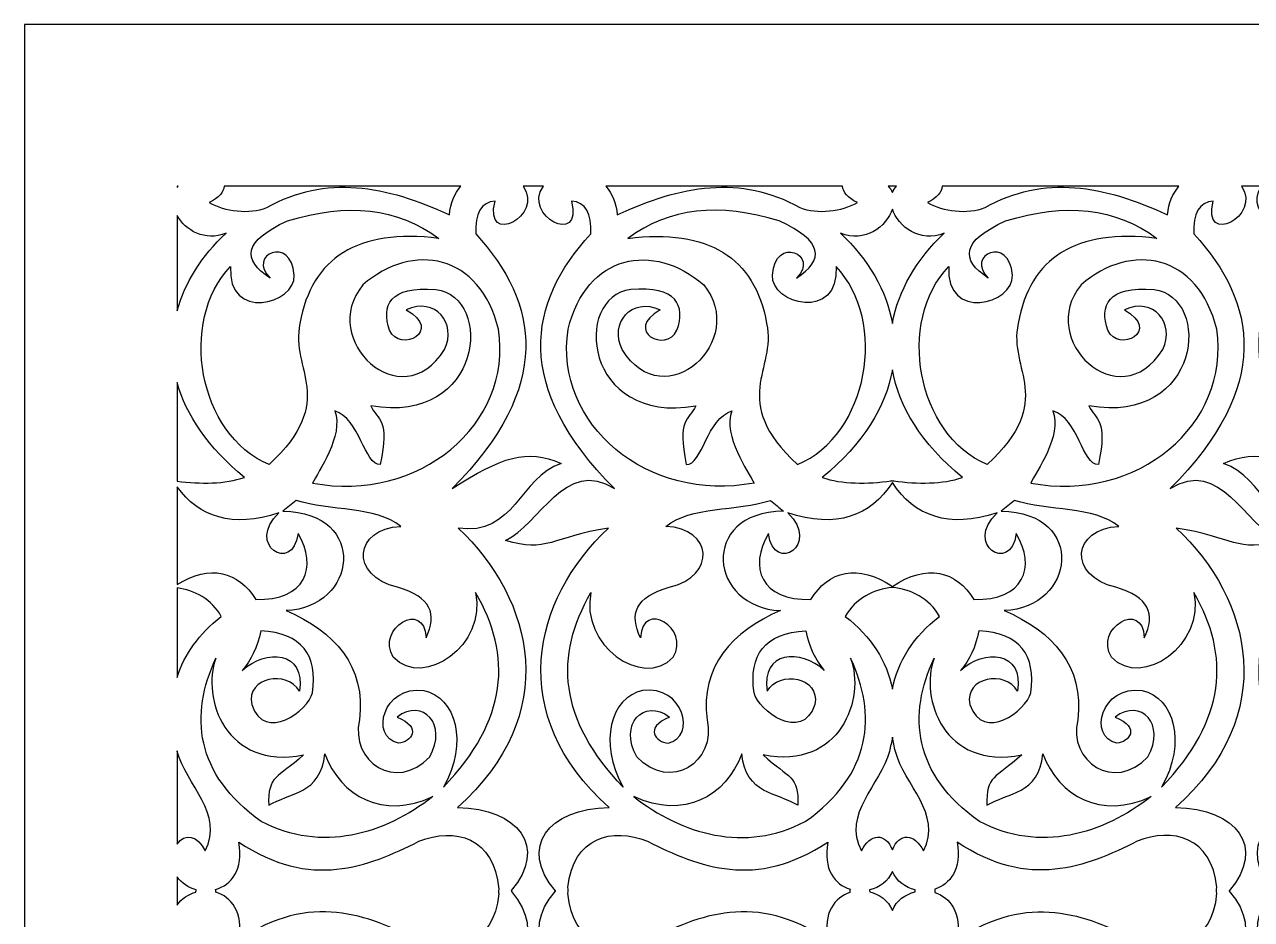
# Model space of a CAD drawing. Header units: millimetres. Extents: x -471 to 529, y -470 to 530.
# Drawn here: x -471 to 30, y 165 to 530 of the extents above; entities that cross this region are included whole.
import ezdxf

# ---------------------------------------------------------------- set-up
doc = ezdxf.new("R2010")
doc.units = ezdxf.units.MM
doc.layers.add('Plan 1', color=7, linetype='Continuous')

msp = doc.modelspace()

# ---------------------------------------------------------------- linework, layer by layer
at = {"layer": 'Plan 1', "color": 17}
for points, knots in [([(-470.84, 529.99), (-470.84, 529.99), (529.16, 529.99), (529.16, 529.99), (529.16, 529.99), (529.16, 529.99), (529.16, -470.01), (529.16, -470.01), (529.16, -470.01), (529.16, -470.01), (-470.84, -470.01), (-470.84, -470.01), (-470.84, -470.01), (-470.84, -470.01), (-470.84, 529.99), (-470.84, 529.99)], [0, 0, 0, 0, 0.2, 0.2, 0.2, 0.2, 0.4, 0.4, 0.4, 0.4, 0.6, 0.6, 0.6, 0.6, 1, 1, 1, 1]), ([(-389.43, 464.04), (-389.43, 464.04), (-292.87, 464.04), (-292.87, 464.04), (-292.87, 464.04), (-295.41, 461.15), (-297.14, 457.26), (-297.52, 452.44), (-297.52, 452.44), (-323.32, 464.3), (-347.92, 468.89), (-371.98, 455.4), (-371.98, 455.4), (-379.27, 452.44), (-389.18, 453.87), (-395.49, 457.36), (-395.49, 457.36), (-391.53, 459.23), (-389.68, 461.75), (-389.43, 464.04)], [0, 0, 0, 0, 0.166667, 0.166667, 0.166667, 0.166667, 0.333333, 0.333333, 0.333333, 0.333333, 0.5, 0.5, 0.5, 0.5, 0.666667, 0.666667, 0.666667, 0.666667, 1, 1, 1, 1]), ([(-233.71, 464.04), (-233.71, 464.04), (-137.15, 464.04), (-137.15, 464.04), (-137.15, 464.04), (-136.9, 461.75), (-135.06, 459.23), (-131.09, 457.36), (-131.09, 457.36), (-137.4, 453.87), (-147.31, 452.44), (-154.6, 455.4), (-154.6, 455.4), (-178.66, 468.89), (-203.26, 464.3), (-229.07, 452.44), (-229.07, 452.44), (-229.44, 457.26), (-231.18, 461.15), (-233.71, 464.04)], [0, 0, 0, 0, 0.166667, 0.166667, 0.166667, 0.166667, 0.333333, 0.333333, 0.333333, 0.333333, 0.5, 0.5, 0.5, 0.5, 0.666667, 0.666667, 0.666667, 0.666667, 1, 1, 1, 1]), ([(-96.45, 464.04), (-96.45, 464.04), (0.11, 464.04), (0.11, 464.04), (0.11, 464.04), (-2.42, 461.15), (-4.15, 457.26), (-4.53, 452.44), (-4.53, 452.44), (-30.34, 464.3), (-54.93, 468.89), (-78.99, 455.4), (-78.99, 455.4), (-86.28, 452.44), (-96.2, 453.87), (-102.5, 457.36), (-102.5, 457.36), (-98.54, 459.23), (-96.7, 461.75), (-96.45, 464.04)], [0, 0, 0, 0, 0.166667, 0.166667, 0.166667, 0.166667, 0.333333, 0.333333, 0.333333, 0.333333, 0.5, 0.5, 0.5, 0.5, 0.666667, 0.666667, 0.666667, 0.666667, 1, 1, 1, 1]), ([(-408.6, 464.04), (-408.6, 464.04), (-408.1, 464.04), (-408.1, 464.04), (-408.1, 464.04), (-408.28, 463.86), (-408.45, 463.67), (-408.6, 463.47), (-408.6, 463.47), (-408.6, 463.47), (-408.6, 464.04), (-408.6, 464.04)], [0, 0, 0, 0, 0.25, 0.25, 0.25, 0.25, 0.5, 0.5, 0.5, 0.5, 1, 1, 1, 1]), ([(-267.4, 464.04), (-267.4, 464.04), (-259.18, 464.04), (-259.18, 464.04), (-259.18, 464.04), (-267.81, 451.89), (-242.92, 439.17), (-247.68, 458.02), (-247.68, 458.02), (-242.02, 457.47), (-239.41, 452.99), (-239.84, 444.59), (-239.84, 444.59), (-265.67, 416.54), (-271.55, 382.25), (-230.18, 340.74), (-230.18, 340.74), (-250.31, 353.67), (-260.74, 325.81), (-274.63, 319.61), (-274.63, 319.61), (-257.92, 314.32), (-255.46, 321.02), (-232.59, 324.65), (-232.59, 324.65), (-263.75, 295.4), (-274.76, 248.51), (-232.33, 210.64), (-232.33, 210.64), (-257.28, 210.4), (-269.39, 194.33), (-254.22, 176.72), (-254.22, 176.72), (-254.22, 176.72), (-254.21, 176.72), (-254.21, 176.72), (-254.21, 176.72), (-254.21, 176.68), (-254.21, 176.64), (-254.2, 176.61), (-254.2, 176.61), (-254.2, 176.61), (-254.22, 176.61), (-254.22, 176.61), (-254.22, 176.61), (-269.39, 159), (-257.28, 142.94), (-232.33, 142.68), (-232.33, 142.68), (-274.76, 104.82), (-263.75, 57.94), (-232.59, 28.68), (-232.59, 28.68), (-255.46, 32.31), (-257.92, 39.01), (-274.63, 33.71), (-274.63, 33.71), (-260.74, 27.52), (-250.31, -0.34), (-230.18, 12.59), (-230.18, 12.59), (-271.55, -28.92), (-265.67, -63.21), (-239.84, -91.26), (-239.84, -91.26), (-239.41, -99.67), (-242.02, -104.14), (-247.68, -104.69), (-247.68, -104.69), (-242.34, -83.52), (-274.38, -102.17), (-254.36, -115.11), (-254.36, -115.11), (-252.78, -115.81), (-251.14, -116.27), (-249.48, -116.5), (-249.48, -116.5), (-249.48, -116.56), (-249.48, -116.62), (-249.48, -116.68), (-249.48, -116.68), (-249.48, -116.73), (-249.48, -116.79), (-249.48, -116.84), (-249.48, -116.84), (-251.14, -117.07), (-252.78, -117.53), (-254.36, -118.23), (-254.36, -118.23), (-274.38, -131.17), (-242.34, -149.81), (-247.68, -128.65), (-247.68, -128.65), (-242.02, -129.2), (-239.41, -133.67), (-239.84, -142.08), (-239.84, -142.08), (-265.67, -170.12), (-271.55, -204.42), (-230.18, -245.93), (-230.18, -245.93), (-250.31, -233), (-260.74, -260.86), (-274.63, -267.05), (-274.63, -267.05), (-257.92, -272.35), (-255.46, -265.65), (-232.59, -262.01), (-232.59, -262.01), (-263.75, -291.27), (-274.76, -338.16), (-232.33, -376.02), (-232.33, -376.02), (-254.46, -376.25), (-266.49, -388.91), (-258.34, -404.05), (-258.34, -404.05), (-258.34, -404.05), (-268.24, -404.05), (-268.24, -404.05), (-268.24, -404.05), (-260.1, -388.91), (-272.13, -376.25), (-294.25, -376.02), (-294.25, -376.02), (-251.82, -338.16), (-262.83, -291.27), (-293.99, -262.01), (-293.99, -262.01), (-271.12, -265.65), (-268.66, -241.01), (-251.95, -235.71), (-251.95, -235.71), (-265.84, -229.52), (-276.27, -233), (-296.4, -245.93), (-296.4, -245.93), (-255.03, -204.42), (-260.92, -170.12), (-286.74, -142.08), (-286.74, -142.08), (-287.18, -133.67), (-284.56, -129.2), (-278.9, -128.65), (-278.9, -128.65), (-284.25, -149.81), (-252.2, -131.17), (-272.22, -118.23), (-272.22, -118.23), (-273.78, -117.54), (-275.41, -117.08), (-277.05, -116.85), (-277.05, -116.85), (-277.05, -116.79), (-277.04, -116.73), (-277.04, -116.67), (-277.04, -116.67), (-277.04, -116.61), (-277.05, -116.55), (-277.05, -116.49), (-277.05, -116.49), (-275.41, -116.26), (-273.78, -115.8), (-272.22, -115.11), (-272.22, -115.11), (-252.2, -102.17), (-284.25, -83.52), (-278.9, -104.69), (-278.9, -104.69), (-284.56, -104.14), (-287.18, -99.67), (-286.74, -91.26), (-286.74, -91.26), (-260.92, -63.21), (-255.03, -28.92), (-296.4, 12.59), (-296.4, 12.59), (-276.27, -0.34), (-265.84, -3.82), (-251.95, 2.37), (-251.95, 2.37), (-268.66, 7.67), (-271.12, 32.31), (-293.99, 28.68), (-293.99, 28.68), (-262.83, 57.94), (-251.82, 104.82), (-294.25, 142.68), (-294.25, 142.68), (-269.4, 142.93), (-257.28, 158.88), (-272.2, 176.41), (-272.2, 176.41), (-272.2, 176.56), (-272.22, 176.71), (-272.25, 176.86), (-272.25, 176.86), (-257.26, 194.41), (-269.37, 210.4), (-294.25, 210.64), (-294.25, 210.64), (-251.82, 248.51), (-262.83, 295.4), (-293.99, 324.65), (-293.99, 324.65), (-271.12, 321.02), (-268.66, 345.65), (-251.95, 350.96), (-251.95, 350.96), (-265.84, 357.16), (-276.27, 353.67), (-296.4, 340.74), (-296.4, 340.74), (-255.03, 382.25), (-260.92, 416.54), (-286.74, 444.59), (-286.74, 444.59), (-287.18, 452.99), (-284.56, 457.47), (-278.9, 458.02), (-278.9, 458.02), (-283.66, 439.17), (-258.77, 451.89), (-267.4, 464.04)], [0, 0, 0, 0, 0.017544, 0.017544, 0.017544, 0.017544, 0.035088, 0.035088, 0.035088, 0.035088, 0.052632, 0.052632, 0.052632, 0.052632, 0.070175, 0.070175, 0.070175, 0.070175, 0.087719, 0.087719, 0.087719, 0.087719, 0.105263, 0.105263, 0.105263, 0.105263, 0.122807, 0.122807, 0.122807, 0.122807, 0.140351, 0.140351, 0.140351, 0.140351, 0.157895, 0.157895, 0.157895, 0.157895, 0.175439, 0.175439, 0.175439, 0.175439, 0.192982, 0.192982, 0.192982, 0.192982, 0.210526, 0.210526, 0.210526, 0.210526, 0.22807, 0.22807, 0.22807, 0.22807, 0.245614, 0.245614, 0.245614, 0.245614, 0.263158, 0.263158, 0.263158, 0.263158, 0.280702, 0.280702, 0.280702, 0.280702, 0.298246, 0.298246, 0.298246, 0.298246, 0.315789, 0.315789, 0.315789, 0.315789, 0.333333, 0.333333, 0.333333, 0.333333, 0.350877, 0.350877, 0.350877, 0.350877, 0.368421, 0.368421, 0.368421, 0.368421, 0.385965, 0.385965, 0.385965, 0.385965, 0.403509, 0.403509, 0.403509, 0.403509, 0.421053, 0.421053, 0.421053, 0.421053, 0.438596, 0.438596, 0.438596, 0.438596, 0.45614, 0.45614, 0.45614, 0.45614, 0.473684, 0.473684, 0.473684, 0.473684, 0.491228, 0.491228, 0.491228, 0.491228, 0.508772, 0.508772, 0.508772, 0.508772, 0.526316, 0.526316, 0.526316, 0.526316, 0.54386, 0.54386, 0.54386, 0.54386, 0.561404, 0.561404, 0.561404, 0.561404, 0.578947, 0.578947, 0.578947, 0.578947, 0.596491, 0.596491, 0.596491, 0.596491, 0.614035, 0.614035, 0.614035, 0.614035, 0.631579, 0.631579, 0.631579, 0.631579, 0.649123, 0.649123, 0.649123, 0.649123, 0.666667, 0.666667, 0.666667, 0.666667, 0.684211, 0.684211, 0.684211, 0.684211, 0.701754, 0.701754, 0.701754, 0.701754, 0.719298, 0.719298, 0.719298, 0.719298, 0.736842, 0.736842, 0.736842, 0.736842, 0.754386, 0.754386, 0.754386, 0.754386, 0.77193, 0.77193, 0.77193, 0.77193, 0.789474, 0.789474, 0.789474, 0.789474, 0.807018, 0.807018, 0.807018, 0.807018, 0.824561, 0.824561, 0.824561, 0.824561, 0.842105, 0.842105, 0.842105, 0.842105, 0.859649, 0.859649, 0.859649, 0.859649, 0.877193, 0.877193, 0.877193, 0.877193, 0.894737, 0.894737, 0.894737, 0.894737, 0.912281, 0.912281, 0.912281, 0.912281, 0.929825, 0.929825, 0.929825, 0.929825, 0.947368, 0.947368, 0.947368, 0.947368, 0.964912, 0.964912, 0.964912, 0.964912, 1, 1, 1, 1]), ([(-118.48, 464.04), (-118.48, 464.04), (-115.13, 464.04), (-115.13, 464.04), (-115.13, 464.04), (-115.88, 463.25), (-116.43, 462.37), (-116.8, 461.43), (-116.8, 461.43), (-117.17, 462.37), (-117.72, 463.25), (-118.48, 464.04)], [0, 0, 0, 0, 0.25, 0.25, 0.25, 0.25, 0.5, 0.5, 0.5, 0.5, 1, 1, 1, 1]), ([(25.58, 464.04), (25.58, 464.04), (33.8, 464.04), (33.8, 464.04), (33.8, 464.04), (25.17, 451.89), (50.07, 439.17), (45.3, 458.02), (45.3, 458.02), (50.97, 457.47), (53.57, 452.99), (53.15, 444.59), (53.15, 444.59), (27.33, 416.54), (21.43, 382.25), (62.8, 340.74), (62.8, 340.74), (42.68, 353.67), (32.25, 357.16), (18.35, 350.96), (18.35, 350.96), (35.06, 345.65), (37.53, 321.02), (60.39, 324.65), (60.39, 324.65), (29.23, 295.4), (18.23, 248.51), (60.65, 210.64), (60.65, 210.64), (35.77, 210.4), (23.65, 194.41), (38.65, 176.86), (38.65, 176.86), (38.62, 176.71), (38.62, 176.56), (38.59, 176.41), (38.59, 176.41), (23.68, 158.88), (35.81, 142.93), (60.65, 142.68), (60.65, 142.68), (18.23, 104.82), (29.23, 57.94), (60.39, 28.68), (60.39, 28.68), (37.53, 32.31), (35.06, 7.67), (18.35, 2.37), (18.35, 2.37), (32.25, -3.82), (42.68, -0.34), (62.8, 12.59), (62.8, 12.59), (21.43, -28.92), (27.33, -63.21), (53.15, -91.26), (53.15, -91.26), (53.57, -99.67), (50.97, -104.14), (45.3, -104.69), (45.3, -104.69), (50.66, -83.52), (18.6, -102.17), (38.62, -115.11), (38.62, -115.11), (40.19, -115.8), (41.81, -116.26), (43.45, -116.49), (43.45, -116.49), (43.45, -116.55), (43.45, -116.61), (43.45, -116.67), (43.45, -116.67), (43.45, -116.73), (43.45, -116.79), (43.45, -116.85), (43.45, -116.85), (41.81, -117.08), (40.19, -117.54), (38.62, -118.23), (38.62, -118.23), (18.6, -131.17), (50.66, -149.81), (45.3, -128.65), (45.3, -128.65), (50.97, -129.2), (53.57, -133.67), (53.15, -142.08), (53.15, -142.08), (27.33, -170.12), (21.43, -204.42), (62.8, -245.93), (62.8, -245.93), (42.68, -233), (32.25, -229.52), (18.35, -235.71), (18.35, -235.71), (35.06, -241.01), (37.53, -265.65), (60.39, -262.01), (60.39, -262.01), (29.23, -291.27), (18.23, -338.16), (60.65, -376.02), (60.65, -376.02), (38.53, -376.25), (26.5, -388.91), (34.65, -404.05), (34.65, -404.05), (34.65, -404.05), (24.74, -404.05), (24.74, -404.05), (24.74, -404.05), (32.89, -388.91), (20.86, -376.25), (-1.27, -376.02), (-1.27, -376.02), (41.17, -338.16), (30.15, -291.27), (-1.01, -262.01), (-1.01, -262.01), (21.86, -265.65), (24.32, -272.35), (41.04, -267.05), (41.04, -267.05), (27.15, -260.86), (16.72, -233), (-3.41, -245.93), (-3.41, -245.93), (37.96, -204.42), (32.06, -170.12), (6.25, -142.08), (6.25, -142.08), (5.81, -133.67), (8.43, -129.2), (14.08, -128.65), (14.08, -128.65), (8.74, -149.81), (40.78, -131.17), (20.76, -118.23), (20.76, -118.23), (19.19, -117.53), (17.54, -117.07), (15.88, -116.84), (15.88, -116.84), (15.88, -116.79), (15.89, -116.73), (15.89, -116.68), (15.89, -116.68), (15.89, -116.62), (15.88, -116.56), (15.88, -116.5), (15.88, -116.5), (17.54, -116.27), (19.19, -115.81), (20.76, -115.11), (20.76, -115.11), (40.78, -102.17), (8.74, -83.52), (14.08, -104.69), (14.08, -104.69), (8.43, -104.14), (5.81, -99.67), (6.25, -91.26), (6.25, -91.26), (32.06, -63.21), (37.96, -28.92), (-3.41, 12.59), (-3.41, 12.59), (16.72, -0.34), (27.15, 27.52), (41.04, 33.71), (41.04, 33.71), (24.32, 39.01), (21.86, 32.31), (-1.01, 28.68), (-1.01, 28.68), (30.15, 57.94), (41.17, 104.82), (-1.27, 142.68), (-1.27, 142.68), (23.68, 142.94), (35.79, 159), (20.62, 176.61), (20.62, 176.61), (20.62, 176.61), (20.61, 176.61), (20.61, 176.61), (20.61, 176.61), (20.62, 176.64), (20.62, 176.68), (20.62, 176.72), (20.62, 176.72), (20.62, 176.72), (20.62, 176.72), (20.62, 176.72), (20.62, 176.72), (35.79, 194.33), (23.68, 210.4), (-1.27, 210.64), (-1.27, 210.64), (41.17, 248.51), (30.15, 295.4), (-1.01, 324.65), (-1.01, 324.65), (21.86, 321.02), (24.32, 314.32), (41.04, 319.61), (41.04, 319.61), (27.15, 325.81), (16.72, 353.67), (-3.41, 340.74), (-3.41, 340.74), (37.96, 382.25), (32.06, 416.54), (6.25, 444.59), (6.25, 444.59), (5.81, 452.99), (8.43, 457.47), (14.08, 458.02), (14.08, 458.02), (9.32, 439.17), (34.21, 451.89), (25.58, 464.04)], [0, 0, 0, 0, 0.017544, 0.017544, 0.017544, 0.017544, 0.035088, 0.035088, 0.035088, 0.035088, 0.052632, 0.052632, 0.052632, 0.052632, 0.070175, 0.070175, 0.070175, 0.070175, 0.087719, 0.087719, 0.087719, 0.087719, 0.105263, 0.105263, 0.105263, 0.105263, 0.122807, 0.122807, 0.122807, 0.122807, 0.140351, 0.140351, 0.140351, 0.140351, 0.157895, 0.157895, 0.157895, 0.157895, 0.175439, 0.175439, 0.175439, 0.175439, 0.192982, 0.192982, 0.192982, 0.192982, 0.210526, 0.210526, 0.210526, 0.210526, 0.22807, 0.22807, 0.22807, 0.22807, 0.245614, 0.245614, 0.245614, 0.245614, 0.263158, 0.263158, 0.263158, 0.263158, 0.280702, 0.280702, 0.280702, 0.280702, 0.298246, 0.298246, 0.298246, 0.298246, 0.315789, 0.315789, 0.315789, 0.315789, 0.333333, 0.333333, 0.333333, 0.333333, 0.350877, 0.350877, 0.350877, 0.350877, 0.368421, 0.368421, 0.368421, 0.368421, 0.385965, 0.385965, 0.385965, 0.385965, 0.403509, 0.403509, 0.403509, 0.403509, 0.421053, 0.421053, 0.421053, 0.421053, 0.438596, 0.438596, 0.438596, 0.438596, 0.45614, 0.45614, 0.45614, 0.45614, 0.473684, 0.473684, 0.473684, 0.473684, 0.491228, 0.491228, 0.491228, 0.491228, 0.508772, 0.508772, 0.508772, 0.508772, 0.526316, 0.526316, 0.526316, 0.526316, 0.54386, 0.54386, 0.54386, 0.54386, 0.561404, 0.561404, 0.561404, 0.561404, 0.578947, 0.578947, 0.578947, 0.578947, 0.596491, 0.596491, 0.596491, 0.596491, 0.614035, 0.614035, 0.614035, 0.614035, 0.631579, 0.631579, 0.631579, 0.631579, 0.649123, 0.649123, 0.649123, 0.649123, 0.666667, 0.666667, 0.666667, 0.666667, 0.684211, 0.684211, 0.684211, 0.684211, 0.701754, 0.701754, 0.701754, 0.701754, 0.719298, 0.719298, 0.719298, 0.719298, 0.736842, 0.736842, 0.736842, 0.736842, 0.754386, 0.754386, 0.754386, 0.754386, 0.77193, 0.77193, 0.77193, 0.77193, 0.789474, 0.789474, 0.789474, 0.789474, 0.807018, 0.807018, 0.807018, 0.807018, 0.824561, 0.824561, 0.824561, 0.824561, 0.842105, 0.842105, 0.842105, 0.842105, 0.859649, 0.859649, 0.859649, 0.859649, 0.877193, 0.877193, 0.877193, 0.877193, 0.894737, 0.894737, 0.894737, 0.894737, 0.912281, 0.912281, 0.912281, 0.912281, 0.929825, 0.929825, 0.929825, 0.929825, 0.947368, 0.947368, 0.947368, 0.947368, 0.964912, 0.964912, 0.964912, 0.964912, 1, 1, 1, 1]), ([(-370.66, 426.62), (-380.34, 436.06), (-361.89, 444.2), (-360.83, 427.82), (-360.83, 427.82), (-360.01, 415.99), (-388.32, 408.68), (-386.79, 431.37), (-386.79, 431.37), (-408.12, 408.86), (-399.97, 362.78), (-371.06, 350.5), (-371.06, 350.5), (-342.68, 377.18), (-362.68, 388.9), (-358.48, 408.1), (-358.48, 408.1), (-353.68, 435.15), (-334.8, 446.73), (-301.86, 442.8), (-301.86, 442.8), (-318.67, 455.16), (-339.24, 457.52), (-363.59, 449.9), (-363.59, 449.9), (-381.63, 441.78), (-382.14, 434.07), (-370.66, 426.62)], [0, 0, 0, 0, 0.125, 0.125, 0.125, 0.125, 0.25, 0.25, 0.25, 0.25, 0.375, 0.375, 0.375, 0.375, 0.5, 0.5, 0.5, 0.5, 0.625, 0.625, 0.625, 0.625, 0.75, 0.75, 0.75, 0.75, 1, 1, 1, 1]), ([(-155.92, 426.62), (-146.24, 436.06), (-164.7, 444.2), (-165.75, 427.82), (-165.75, 427.82), (-166.58, 415.99), (-138.27, 408.68), (-139.79, 431.37), (-139.79, 431.37), (-118.46, 408.86), (-126.61, 362.78), (-155.52, 350.5), (-155.52, 350.5), (-183.91, 377.18), (-163.91, 388.9), (-168.1, 408.1), (-168.1, 408.1), (-172.91, 435.15), (-191.78, 446.73), (-224.72, 442.8), (-224.72, 442.8), (-207.91, 455.16), (-187.34, 457.52), (-162.99, 449.9), (-162.99, 449.9), (-144.95, 441.78), (-144.44, 434.07), (-155.92, 426.62)], [0, 0, 0, 0, 0.125, 0.125, 0.125, 0.125, 0.25, 0.25, 0.25, 0.25, 0.375, 0.375, 0.375, 0.375, 0.5, 0.5, 0.5, 0.5, 0.625, 0.625, 0.625, 0.625, 0.75, 0.75, 0.75, 0.75, 1, 1, 1, 1]), ([(-77.68, 426.62), (-87.36, 436.06), (-68.91, 444.2), (-67.85, 427.82), (-67.85, 427.82), (-67.03, 415.99), (-95.33, 408.68), (-93.8, 431.37), (-93.8, 431.37), (-115.14, 408.86), (-106.99, 362.78), (-78.08, 350.5), (-78.08, 350.5), (-49.69, 377.18), (-69.69, 388.9), (-65.49, 408.1), (-65.49, 408.1), (-60.69, 435.15), (-41.82, 446.73), (-8.88, 442.8), (-8.88, 442.8), (-25.68, 455.16), (-46.25, 457.52), (-70.61, 449.9), (-70.61, 449.9), (-88.64, 441.78), (-89.16, 434.07), (-77.68, 426.62)], [0, 0, 0, 0, 0.125, 0.125, 0.125, 0.125, 0.25, 0.25, 0.25, 0.25, 0.375, 0.375, 0.375, 0.375, 0.5, 0.5, 0.5, 0.5, 0.625, 0.625, 0.625, 0.625, 0.75, 0.75, 0.75, 0.75, 1, 1, 1, 1]), ([(-408.6, 413.27), (-408.6, 413.27), (-408.6, 452.08), (-408.6, 452.08), (-408.6, 452.08), (-405.19, 446.06), (-397.26, 441.37), (-388.63, 444.92), (-388.63, 444.92), (-398.51, 435.6), (-405.4, 424.78), (-408.6, 413.27)], [0, 0, 0, 0, 0.25, 0.25, 0.25, 0.25, 0.5, 0.5, 0.5, 0.5, 1, 1, 1, 1]), ([(-116.8, 454.75), (-114.48, 447.58), (-105.51, 440.85), (-95.64, 444.92), (-95.64, 444.92), (-107, 434.2), (-114.41, 421.5), (-116.8, 408.05), (-116.8, 408.05), (-119.18, 421.5), (-126.59, 434.2), (-137.95, 444.92), (-137.95, 444.92), (-128.08, 440.85), (-119.12, 447.58), (-116.8, 454.75)], [0, 0, 0, 0, 0.2, 0.2, 0.2, 0.2, 0.4, 0.4, 0.4, 0.4, 0.6, 0.6, 0.6, 0.6, 1, 1, 1, 1]), ([(-353.37, 343.01), (-351.14, 347.48), (-340.47, 362.38), (-344.27, 372.42), (-344.27, 372.42), (-334.12, 369.44), (-332.17, 350.28), (-325.73, 350.57), (-325.73, 350.57), (-321.85, 369.14), (-326.63, 368.6), (-329.62, 374.45), (-329.62, 374.45), (-283.8, 366.6), (-279.21, 418.92), (-303.04, 421.9), (-303.04, 421.9), (-321.83, 423.64), (-325.42, 415.21), (-321.91, 405.34), (-321.91, 405.34), (-317.62, 395.79), (-299.78, 405.03), (-315.1, 413.62), (-315.1, 413.62), (-303.27, 419.08), (-294.36, 408.24), (-299.5, 397.44), (-299.5, 397.44), (-317.19, 369.29), (-351.21, 401.54), (-332.81, 423.83), (-332.81, 423.83), (-312.4, 441.57), (-284.92, 436.51), (-277.49, 405.72), (-277.49, 405.72), (-271.59, 366.94), (-309.98, 334.72), (-353.37, 343.01)], [0, 0, 0, 0, 0.090909, 0.090909, 0.090909, 0.090909, 0.181818, 0.181818, 0.181818, 0.181818, 0.272727, 0.272727, 0.272727, 0.272727, 0.363636, 0.363636, 0.363636, 0.363636, 0.454545, 0.454545, 0.454545, 0.454545, 0.545455, 0.545455, 0.545455, 0.545455, 0.636364, 0.636364, 0.636364, 0.636364, 0.727273, 0.727273, 0.727273, 0.727273, 0.818182, 0.818182, 0.818182, 0.818182, 1, 1, 1, 1]), ([(-173.21, 343.01), (-175.44, 347.48), (-186.11, 362.38), (-182.31, 372.42), (-182.31, 372.42), (-192.46, 369.44), (-194.41, 350.28), (-200.86, 350.57), (-200.86, 350.57), (-204.73, 369.14), (-199.96, 368.6), (-196.96, 374.45), (-196.96, 374.45), (-242.78, 366.6), (-247.37, 418.92), (-223.55, 421.9), (-223.55, 421.9), (-204.75, 423.64), (-201.16, 415.21), (-204.67, 405.34), (-204.67, 405.34), (-208.96, 395.79), (-226.8, 405.03), (-211.49, 413.62), (-211.49, 413.62), (-223.31, 419.08), (-232.22, 408.24), (-227.08, 397.44), (-227.08, 397.44), (-209.39, 369.29), (-175.37, 401.54), (-193.77, 423.83), (-193.77, 423.83), (-214.18, 441.57), (-241.66, 436.51), (-249.09, 405.72), (-249.09, 405.72), (-255, 366.94), (-216.6, 334.72), (-173.21, 343.01)], [0, 0, 0, 0, 0.090909, 0.090909, 0.090909, 0.090909, 0.181818, 0.181818, 0.181818, 0.181818, 0.272727, 0.272727, 0.272727, 0.272727, 0.363636, 0.363636, 0.363636, 0.363636, 0.454545, 0.454545, 0.454545, 0.454545, 0.545455, 0.545455, 0.545455, 0.545455, 0.636364, 0.636364, 0.636364, 0.636364, 0.727273, 0.727273, 0.727273, 0.727273, 0.818182, 0.818182, 0.818182, 0.818182, 1, 1, 1, 1]), ([(-60.38, 343.01), (-58.16, 347.48), (-47.48, 362.38), (-51.29, 372.42), (-51.29, 372.42), (-41.13, 369.44), (-39.18, 350.28), (-32.75, 350.57), (-32.75, 350.57), (-28.86, 369.14), (-33.64, 368.6), (-36.63, 374.45), (-36.63, 374.45), (9.19, 366.6), (13.77, 418.92), (-10.05, 421.9), (-10.05, 421.9), (-28.84, 423.64), (-32.43, 415.21), (-28.92, 405.34), (-28.92, 405.34), (-24.62, 395.79), (-6.79, 405.03), (-22.11, 413.62), (-22.11, 413.62), (-10.29, 419.08), (-1.38, 408.24), (-6.51, 397.44), (-6.51, 397.44), (-24.21, 369.29), (-58.23, 401.54), (-39.83, 423.83), (-39.83, 423.83), (-19.41, 441.57), (8.06, 436.51), (15.5, 405.72), (15.5, 405.72), (21.4, 366.94), (-17, 334.72), (-60.38, 343.01)], [0, 0, 0, 0, 0.090909, 0.090909, 0.090909, 0.090909, 0.181818, 0.181818, 0.181818, 0.181818, 0.272727, 0.272727, 0.272727, 0.272727, 0.363636, 0.363636, 0.363636, 0.363636, 0.454545, 0.454545, 0.454545, 0.454545, 0.545455, 0.545455, 0.545455, 0.545455, 0.636364, 0.636364, 0.636364, 0.636364, 0.727273, 0.727273, 0.727273, 0.727273, 0.818182, 0.818182, 0.818182, 0.818182, 1, 1, 1, 1]), ([(-116.8, 389.2), (-114.14, 374.25), (-105.05, 359.09), (-88.14, 345.31), (-88.14, 345.31), (-96.32, 342.45), (-106.45, 342.57), (-116.34, 343.87), (-116.34, 343.87), (-116.32, 343.91), (-116.29, 343.95), (-116.26, 344), (-116.26, 344), (-116.44, 343.98), (-116.62, 343.95), (-116.8, 343.93), (-116.8, 343.93), (-116.98, 343.95), (-117.16, 343.98), (-117.34, 344), (-117.34, 344), (-117.31, 343.95), (-117.28, 343.91), (-117.26, 343.87), (-117.26, 343.87), (-127.15, 342.57), (-137.27, 342.45), (-145.46, 345.31), (-145.46, 345.31), (-128.55, 359.09), (-119.45, 374.25), (-116.8, 389.2)], [0, 0, 0, 0, 0.111111, 0.111111, 0.111111, 0.111111, 0.222222, 0.222222, 0.222222, 0.222222, 0.333333, 0.333333, 0.333333, 0.333333, 0.444444, 0.444444, 0.444444, 0.444444, 0.555556, 0.555556, 0.555556, 0.555556, 0.666667, 0.666667, 0.666667, 0.666667, 0.777778, 0.777778, 0.777778, 0.777778, 1, 1, 1, 1]), ([(-408.6, 343.77), (-408.6, 343.77), (-408.6, 384), (-408.6, 384), (-408.6, 384), (-404.92, 370.75), (-396.07, 357.5), (-381.12, 345.31), (-381.12, 345.31), (-389.11, 342.52), (-398.94, 342.56), (-408.6, 343.77)], [0, 0, 0, 0, 0.25, 0.25, 0.25, 0.25, 0.5, 0.5, 0.5, 0.5, 1, 1, 1, 1]), ([(-408.6, 301.57), (-408.6, 301.57), (-408.6, 341.44), (-408.6, 341.44), (-408.6, 341.44), (-399.67, 329.13), (-385.99, 324.53), (-367.08, 330.89), (-367.08, 330.89), (-380.8, 317.86), (-361.53, 305.6), (-359.24, 322.38), (-359.24, 322.38), (-351.08, 308.62), (-356.2, 295.07), (-376.55, 295.51), (-376.55, 295.51), (-383.44, 306.89), (-395.17, 310.12), (-408.6, 301.57)], [0, 0, 0, 0, 0.166667, 0.166667, 0.166667, 0.166667, 0.333333, 0.333333, 0.333333, 0.333333, 0.5, 0.5, 0.5, 0.5, 0.666667, 0.666667, 0.666667, 0.666667, 1, 1, 1, 1]), ([(-116.8, 343.16), (-107.91, 329.57), (-93.86, 324.25), (-74.09, 330.89), (-74.09, 330.89), (-87.81, 317.86), (-68.54, 305.6), (-66.26, 322.38), (-66.26, 322.38), (-58.09, 308.62), (-63.21, 295.07), (-83.57, 295.51), (-83.57, 295.51), (-90.66, 307.22), (-102.87, 310.3), (-116.8, 300.79), (-116.8, 300.79), (-130.73, 310.3), (-142.94, 307.22), (-150.03, 295.51), (-150.03, 295.51), (-170.39, 295.07), (-175.51, 308.62), (-167.34, 322.38), (-167.34, 322.38), (-165.05, 305.6), (-145.79, 317.86), (-159.51, 330.89), (-159.51, 330.89), (-139.74, 324.25), (-125.69, 329.57), (-116.8, 343.16)], [0, 0, 0, 0, 0.111111, 0.111111, 0.111111, 0.111111, 0.222222, 0.222222, 0.222222, 0.222222, 0.333333, 0.333333, 0.333333, 0.333333, 0.444444, 0.444444, 0.444444, 0.444444, 0.555556, 0.555556, 0.555556, 0.555556, 0.666667, 0.666667, 0.666667, 0.666667, 0.777778, 0.777778, 0.777778, 0.777778, 1, 1, 1, 1]), ([(-364.12, 290.97), (-335.25, 292.05), (-330.28, 330.93), (-365.41, 331.58), (-365.41, 331.58), (-363.62, 333.01), (-361.82, 334.46), (-360.02, 335.89), (-360.02, 335.89), (-346.24, 331.5), (-327.51, 333.59), (-317.39, 325.31), (-317.39, 325.31), (-336.39, 324.58), (-338.43, 305.21), (-318.69, 300.47), (-318.69, 300.47), (-305.05, 296.69), (-302.31, 289.48), (-307.05, 279.94), (-307.05, 279.94), (-307.63, 295.64), (-327.58, 283.9), (-320.41, 271.94), (-320.41, 271.94), (-307.76, 258.88), (-282.22, 277.09), (-286.81, 298.31), (-286.81, 298.31), (-271.81, 272.67), (-273.6, 246.37), (-299.94, 219.02), (-299.94, 219.02), (-289.65, 237.18), (-294.95, 255.79), (-307.91, 258.33), (-307.91, 258.33), (-324.51, 260.8), (-330.15, 239.38), (-318.25, 236.94), (-318.25, 236.94), (-313.27, 237.23), (-308.22, 243.28), (-318.89, 247.53), (-318.89, 247.53), (-308.38, 255.53), (-298.03, 244.52), (-305.55, 231.33), (-305.55, 231.33), (-319.21, 216.72), (-338.18, 229.45), (-334.18, 246.45), (-334.18, 246.45), (-331.46, 268.2), (-344.46, 282.6), (-364.12, 290.97)], [0, 0, 0, 0, 0.066667, 0.066667, 0.066667, 0.066667, 0.133333, 0.133333, 0.133333, 0.133333, 0.2, 0.2, 0.2, 0.2, 0.266667, 0.266667, 0.266667, 0.266667, 0.333333, 0.333333, 0.333333, 0.333333, 0.4, 0.4, 0.4, 0.4, 0.466667, 0.466667, 0.466667, 0.466667, 0.533333, 0.533333, 0.533333, 0.533333, 0.6, 0.6, 0.6, 0.6, 0.666667, 0.666667, 0.666667, 0.666667, 0.733333, 0.733333, 0.733333, 0.733333, 0.8, 0.8, 0.8, 0.8, 0.866667, 0.866667, 0.866667, 0.866667, 1, 1, 1, 1]), ([(-162.46, 290.97), (-191.33, 292.05), (-196.3, 330.93), (-161.17, 331.58), (-161.17, 331.58), (-162.96, 333.01), (-164.76, 334.46), (-166.56, 335.89), (-166.56, 335.89), (-180.34, 331.5), (-199.07, 333.59), (-209.2, 325.31), (-209.2, 325.31), (-190.2, 324.58), (-188.15, 305.21), (-207.9, 300.47), (-207.9, 300.47), (-221.54, 296.69), (-224.27, 289.48), (-219.53, 279.94), (-219.53, 279.94), (-218.95, 295.64), (-199, 283.9), (-206.18, 271.94), (-206.18, 271.94), (-218.82, 258.88), (-244.36, 277.09), (-239.77, 298.31), (-239.77, 298.31), (-254.78, 272.67), (-252.98, 246.37), (-226.64, 219.02), (-226.64, 219.02), (-236.93, 237.18), (-231.63, 255.79), (-218.67, 258.33), (-218.67, 258.33), (-202.07, 260.8), (-196.44, 239.38), (-208.33, 236.94), (-208.33, 236.94), (-213.31, 237.23), (-218.36, 243.28), (-207.69, 247.53), (-207.69, 247.53), (-218.2, 255.53), (-228.55, 244.52), (-221.04, 231.33), (-221.04, 231.33), (-207.37, 216.72), (-188.4, 229.45), (-192.4, 246.45), (-192.4, 246.45), (-195.12, 268.2), (-182.13, 282.6), (-162.46, 290.97)], [0, 0, 0, 0, 0.066667, 0.066667, 0.066667, 0.066667, 0.133333, 0.133333, 0.133333, 0.133333, 0.2, 0.2, 0.2, 0.2, 0.266667, 0.266667, 0.266667, 0.266667, 0.333333, 0.333333, 0.333333, 0.333333, 0.4, 0.4, 0.4, 0.4, 0.466667, 0.466667, 0.466667, 0.466667, 0.533333, 0.533333, 0.533333, 0.533333, 0.6, 0.6, 0.6, 0.6, 0.666667, 0.666667, 0.666667, 0.666667, 0.733333, 0.733333, 0.733333, 0.733333, 0.8, 0.8, 0.8, 0.8, 0.866667, 0.866667, 0.866667, 0.866667, 1, 1, 1, 1]), ([(-71.13, 290.97), (-42.26, 292.05), (-37.29, 330.93), (-72.42, 331.58), (-72.42, 331.58), (-70.64, 333.01), (-68.84, 334.46), (-67.04, 335.89), (-67.04, 335.89), (-53.26, 331.5), (-34.53, 333.59), (-24.4, 325.31), (-24.4, 325.31), (-43.4, 324.58), (-45.45, 305.21), (-25.7, 300.47), (-25.7, 300.47), (-12.06, 296.69), (-9.33, 289.48), (-14.06, 279.94), (-14.06, 279.94), (-14.64, 295.64), (-34.6, 283.9), (-27.42, 271.94), (-27.42, 271.94), (-14.77, 258.88), (10.77, 277.09), (6.18, 298.31), (6.18, 298.31), (21.17, 272.67), (19.39, 246.37), (-6.95, 219.02), (-6.95, 219.02), (3.33, 237.18), (-1.96, 255.79), (-14.92, 258.33), (-14.92, 258.33), (-31.52, 260.8), (-37.16, 239.38), (-25.26, 236.94), (-25.26, 236.94), (-20.29, 237.23), (-15.24, 243.28), (-25.91, 247.53), (-25.91, 247.53), (-15.39, 255.53), (-5.05, 244.52), (-12.55, 231.33), (-12.55, 231.33), (-26.24, 216.72), (-45.2, 229.45), (-41.19, 246.45), (-41.19, 246.45), (-38.48, 268.2), (-51.47, 282.6), (-71.13, 290.97)], [0, 0, 0, 0, 0.066667, 0.066667, 0.066667, 0.066667, 0.133333, 0.133333, 0.133333, 0.133333, 0.2, 0.2, 0.2, 0.2, 0.266667, 0.266667, 0.266667, 0.266667, 0.333333, 0.333333, 0.333333, 0.333333, 0.4, 0.4, 0.4, 0.4, 0.466667, 0.466667, 0.466667, 0.466667, 0.533333, 0.533333, 0.533333, 0.533333, 0.6, 0.6, 0.6, 0.6, 0.666667, 0.666667, 0.666667, 0.666667, 0.733333, 0.733333, 0.733333, 0.733333, 0.8, 0.8, 0.8, 0.8, 0.866667, 0.866667, 0.866667, 0.866667, 1, 1, 1, 1]), ([(-116.8, 300.38), (-109.43, 299.79), (-101.54, 295.86), (-97.6, 288.62), (-97.6, 288.62), (-108.18, 280.29), (-114.57, 270.41), (-116.8, 258.97), (-116.8, 258.97), (-119.02, 270.41), (-125.42, 280.29), (-135.99, 288.62), (-135.99, 288.62), (-132.06, 295.86), (-124.16, 299.79), (-116.8, 300.38)], [0, 0, 0, 0, 0.2, 0.2, 0.2, 0.2, 0.4, 0.4, 0.4, 0.4, 0.6, 0.6, 0.6, 0.6, 1, 1, 1, 1]), ([(-408.6, 263.69), (-408.6, 263.69), (-408.6, 300.26), (-408.6, 300.26), (-408.6, 300.26), (-401.59, 299.36), (-394.31, 295.48), (-390.59, 288.62), (-390.59, 288.62), (-399.68, 281.46), (-405.68, 273.15), (-408.6, 263.69)], [0, 0, 0, 0, 0.25, 0.25, 0.25, 0.25, 0.5, 0.5, 0.5, 0.5, 1, 1, 1, 1]), ([(-382, 266.55), (-378.34, 270.79), (-375.82, 276.19), (-374.46, 282.74), (-374.46, 282.74), (-357.69, 281.72), (-351.17, 272.91), (-353.35, 257.46), (-353.35, 257.46), (-355.11, 250.18), (-372.74, 236.92), (-378.18, 252.65), (-378.18, 252.65), (-380.48, 263.91), (-363.63, 266.85), (-358.73, 258.12), (-358.73, 258.12), (-356.04, 274.43), (-372.48, 275.59), (-382, 266.55)], [0, 0, 0, 0, 0.166667, 0.166667, 0.166667, 0.166667, 0.333333, 0.333333, 0.333333, 0.333333, 0.5, 0.5, 0.5, 0.5, 0.666667, 0.666667, 0.666667, 0.666667, 1, 1, 1, 1]), ([(-144.59, 266.55), (-148.25, 270.79), (-150.76, 276.19), (-152.13, 282.74), (-152.13, 282.74), (-168.89, 281.72), (-175.42, 272.91), (-173.23, 257.46), (-173.23, 257.46), (-171.48, 250.18), (-153.85, 236.92), (-148.41, 252.65), (-148.41, 252.65), (-146.1, 263.91), (-162.95, 266.85), (-167.85, 258.12), (-167.85, 258.12), (-170.54, 274.43), (-154.1, 275.59), (-144.59, 266.55)], [0, 0, 0, 0, 0.166667, 0.166667, 0.166667, 0.166667, 0.333333, 0.333333, 0.333333, 0.333333, 0.5, 0.5, 0.5, 0.5, 0.666667, 0.666667, 0.666667, 0.666667, 1, 1, 1, 1]), ([(-89.02, 266.55), (-85.35, 270.79), (-82.84, 276.19), (-81.47, 282.74), (-81.47, 282.74), (-64.71, 281.72), (-58.17, 272.91), (-60.37, 257.46), (-60.37, 257.46), (-62.13, 250.18), (-79.75, 236.92), (-85.19, 252.65), (-85.19, 252.65), (-87.49, 263.91), (-70.64, 266.85), (-65.74, 258.12), (-65.74, 258.12), (-63.05, 274.43), (-79.5, 275.59), (-89.02, 266.55)], [0, 0, 0, 0, 0.166667, 0.166667, 0.166667, 0.166667, 0.333333, 0.333333, 0.333333, 0.333333, 0.5, 0.5, 0.5, 0.5, 0.666667, 0.666667, 0.666667, 0.666667, 1, 1, 1, 1]), ([(-371.22, 211.58), (-371.66, 223.87), (-367.77, 222.42), (-357.02, 232.1), (-357.02, 232.1), (-388.8, 225.93), (-398.78, 255.34), (-392.76, 271.52), (-392.76, 271.52), (-403.51, 248.54), (-401.48, 224.26), (-374.25, 204.97), (-374.25, 204.97), (-349.59, 192.02), (-323.95, 199.82), (-304.25, 215.12), (-304.25, 215.12), (-324.82, 205.63), (-341.72, 215.2), (-348.4, 232.52), (-348.4, 232.52), (-349.76, 215.98), (-363.08, 216.73), (-371.22, 211.58)], [0, 0, 0, 0, 0.142857, 0.142857, 0.142857, 0.142857, 0.285714, 0.285714, 0.285714, 0.285714, 0.428571, 0.428571, 0.428571, 0.428571, 0.571429, 0.571429, 0.571429, 0.571429, 0.714286, 0.714286, 0.714286, 0.714286, 1, 1, 1, 1]), ([(-155.36, 211.58), (-154.93, 223.87), (-158.82, 222.42), (-169.56, 232.1), (-169.56, 232.1), (-137.78, 225.93), (-127.8, 255.34), (-133.82, 271.52), (-133.82, 271.52), (-123.08, 248.54), (-125.1, 224.26), (-152.34, 204.97), (-152.34, 204.97), (-176.99, 192.02), (-202.64, 199.82), (-222.33, 215.12), (-222.33, 215.12), (-201.76, 205.63), (-184.86, 215.2), (-178.19, 232.52), (-178.19, 232.52), (-176.82, 215.98), (-163.51, 216.73), (-155.36, 211.58)], [0, 0, 0, 0, 0.142857, 0.142857, 0.142857, 0.142857, 0.285714, 0.285714, 0.285714, 0.285714, 0.428571, 0.428571, 0.428571, 0.428571, 0.571429, 0.571429, 0.571429, 0.571429, 0.714286, 0.714286, 0.714286, 0.714286, 1, 1, 1, 1]), ([(-78.23, 211.58), (-78.66, 223.87), (-74.78, 222.42), (-64.04, 232.1), (-64.04, 232.1), (-95.83, 225.93), (-105.79, 255.34), (-99.78, 271.52), (-99.78, 271.52), (-110.52, 248.54), (-108.5, 224.26), (-81.26, 204.97), (-81.26, 204.97), (-56.62, 192.02), (-30.96, 199.82), (-11.27, 215.12), (-11.27, 215.12), (-31.83, 205.63), (-48.74, 215.2), (-55.41, 232.52), (-55.41, 232.52), (-56.77, 215.98), (-70.09, 216.73), (-78.23, 211.58)], [0, 0, 0, 0, 0.142857, 0.142857, 0.142857, 0.142857, 0.285714, 0.285714, 0.285714, 0.285714, 0.428571, 0.428571, 0.428571, 0.428571, 0.571429, 0.571429, 0.571429, 0.571429, 0.714286, 0.714286, 0.714286, 0.714286, 1, 1, 1, 1]), ([(-116.8, 239.35), (-116.48, 237.46), (-116.07, 235.54), (-115.58, 233.58), (-115.58, 233.58), (-111.88, 219.8), (-96.23, 208.25), (-104.14, 192.95), (-104.14, 192.95), (-107.7, 200.18), (-114, 200.54), (-116.8, 193.4), (-116.8, 193.4), (-119.6, 200.54), (-125.9, 200.18), (-129.46, 192.95), (-129.46, 192.95), (-137.37, 208.25), (-121.71, 219.8), (-118.02, 233.58), (-118.02, 233.58), (-117.53, 235.54), (-117.12, 237.46), (-116.8, 239.35)], [0, 0, 0, 0, 0.142857, 0.142857, 0.142857, 0.142857, 0.285714, 0.285714, 0.285714, 0.285714, 0.428571, 0.428571, 0.428571, 0.428571, 0.571429, 0.571429, 0.571429, 0.571429, 0.714286, 0.714286, 0.714286, 0.714286, 1, 1, 1, 1]), ([(-408.6, 195.7), (-408.6, 195.7), (-408.6, 233.76), (-408.6, 233.76), (-408.6, 233.76), (-408.59, 233.7), (-408.57, 233.64), (-408.56, 233.58), (-408.56, 233.58), (-404.87, 219.8), (-389.22, 208.25), (-397.12, 192.95), (-397.12, 192.95), (-400.24, 199.29), (-405.47, 200.35), (-408.6, 195.7)], [0, 0, 0, 0, 0.2, 0.2, 0.2, 0.2, 0.4, 0.4, 0.4, 0.4, 0.6, 0.6, 0.6, 0.6, 1, 1, 1, 1]), ([(-277.33, 177.33), (-279.11, 198.63), (-295.4, 202.76), (-309.93, 196.89), (-309.93, 196.89), (-331.11, 186.4), (-353.86, 177.02), (-383.42, 196.55), (-383.42, 196.55), (-381.39, 185.28), (-386.52, 179.05), (-392.87, 177.23), (-392.87, 177.23), (-392.84, 176.95), (-392.83, 176.67), (-392.83, 176.38), (-392.83, 176.38), (-392.83, 176.29), (-392.83, 176.19), (-392.83, 176.09), (-392.83, 176.09), (-386.5, 174.25), (-381.39, 168.02), (-383.42, 156.77), (-383.42, 156.77), (-353.86, 176.31), (-331.11, 166.92), (-309.93, 156.45), (-309.93, 156.45), (-295.53, 150.62), (-279.4, 154.62), (-277.38, 175.43), (-277.38, 175.43), (-277.47, 175.71), (-277.51, 176), (-277.51, 176.31), (-277.51, 176.31), (-277.51, 176.67), (-277.45, 177.01), (-277.33, 177.33)], [0, 0, 0, 0, 0.090909, 0.090909, 0.090909, 0.090909, 0.181818, 0.181818, 0.181818, 0.181818, 0.272727, 0.272727, 0.272727, 0.272727, 0.363636, 0.363636, 0.363636, 0.363636, 0.454545, 0.454545, 0.454545, 0.454545, 0.545455, 0.545455, 0.545455, 0.545455, 0.636364, 0.636364, 0.636364, 0.636364, 0.727273, 0.727273, 0.727273, 0.727273, 0.818182, 0.818182, 0.818182, 0.818182, 1, 1, 1, 1]), ([(-134.13, 175.97), (-134.14, 176.11), (-134.14, 176.25), (-134.14, 176.38), (-134.14, 176.38), (-134.14, 176.71), (-134.12, 177.03), (-134.08, 177.34), (-134.08, 177.34), (-140.26, 179.29), (-145.15, 185.5), (-143.17, 196.55), (-143.17, 196.55), (-172.72, 177.02), (-195.48, 186.4), (-216.65, 196.89), (-216.65, 196.89), (-231.01, 202.69), (-247.08, 198.73), (-249.18, 178.08), (-249.18, 178.08), (-249.07, 177.73), (-249.01, 177.35), (-249.01, 176.95), (-249.01, 176.95), (-249.01, 176.5), (-249.09, 176.08), (-249.22, 175.69), (-249.22, 175.69), (-247.32, 154.65), (-231.11, 150.59), (-216.65, 156.45), (-216.65, 156.45), (-195.48, 166.92), (-172.72, 176.31), (-143.17, 156.77), (-143.17, 156.77), (-145.15, 167.79), (-140.28, 174), (-134.13, 175.97)], [0, 0, 0, 0, 0.090909, 0.090909, 0.090909, 0.090909, 0.181818, 0.181818, 0.181818, 0.181818, 0.272727, 0.272727, 0.272727, 0.272727, 0.363636, 0.363636, 0.363636, 0.363636, 0.454545, 0.454545, 0.454545, 0.454545, 0.545455, 0.545455, 0.545455, 0.545455, 0.636364, 0.636364, 0.636364, 0.636364, 0.727273, 0.727273, 0.727273, 0.727273, 0.818182, 0.818182, 0.818182, 0.818182, 1, 1, 1, 1]), ([(-99.46, 175.97), (-99.46, 176.11), (-99.46, 176.25), (-99.46, 176.38), (-99.46, 176.38), (-99.46, 176.71), (-99.47, 177.03), (-99.52, 177.34), (-99.52, 177.34), (-93.34, 179.29), (-88.44, 185.5), (-90.43, 196.55), (-90.43, 196.55), (-60.87, 177.02), (-38.11, 186.4), (-16.95, 196.89), (-16.95, 196.89), (-2.59, 202.69), (13.49, 198.73), (15.59, 178.08), (15.59, 178.08), (15.48, 177.73), (15.41, 177.35), (15.41, 176.95), (15.41, 176.95), (15.41, 176.5), (15.49, 176.08), (15.63, 175.69), (15.63, 175.69), (13.72, 154.65), (-2.49, 150.59), (-16.95, 156.45), (-16.95, 156.45), (-38.11, 166.92), (-60.87, 176.31), (-90.43, 156.77), (-90.43, 156.77), (-88.45, 167.79), (-93.31, 174), (-99.46, 175.97)], [0, 0, 0, 0, 0.090909, 0.090909, 0.090909, 0.090909, 0.181818, 0.181818, 0.181818, 0.181818, 0.272727, 0.272727, 0.272727, 0.272727, 0.363636, 0.363636, 0.363636, 0.363636, 0.454545, 0.454545, 0.454545, 0.454545, 0.545455, 0.545455, 0.545455, 0.545455, 0.636364, 0.636364, 0.636364, 0.636364, 0.727273, 0.727273, 0.727273, 0.727273, 0.818182, 0.818182, 0.818182, 0.818182, 1, 1, 1, 1]), ([(-408.6, 170.89), (-408.6, 170.89), (-408.6, 182.44), (-408.6, 182.44), (-408.6, 182.44), (-406.75, 179.76), (-403.95, 177.97), (-400.86, 177.16), (-400.86, 177.16), (-400.89, 176.91), (-400.9, 176.65), (-400.9, 176.38), (-400.9, 176.38), (-400.9, 176.31), (-400.9, 176.23), (-400.9, 176.16), (-400.9, 176.16), (-403.97, 175.35), (-406.76, 173.56), (-408.6, 170.89)], [0, 0, 0, 0, 0.166667, 0.166667, 0.166667, 0.166667, 0.333333, 0.333333, 0.333333, 0.333333, 0.5, 0.5, 0.5, 0.5, 0.666667, 0.666667, 0.666667, 0.666667, 1, 1, 1, 1]), ([(-116.8, 184.6), (-115.08, 180.57), (-111.5, 178.01), (-107.5, 177.07), (-107.5, 177.07), (-107.52, 176.84), (-107.54, 176.62), (-107.54, 176.38), (-107.54, 176.38), (-107.54, 176.34), (-107.54, 176.3), (-107.53, 176.26), (-107.53, 176.26), (-111.52, 175.31), (-115.09, 172.75), (-116.8, 168.73), (-116.8, 168.73), (-118.51, 172.75), (-122.07, 175.31), (-126.06, 176.26), (-126.06, 176.26), (-126.06, 176.3), (-126.06, 176.34), (-126.06, 176.38), (-126.06, 176.38), (-126.06, 176.62), (-126.07, 176.84), (-126.09, 177.07), (-126.09, 177.07), (-122.09, 178.01), (-118.51, 180.57), (-116.8, 184.6)], [0, 0, 0, 0, 0.111111, 0.111111, 0.111111, 0.111111, 0.222222, 0.222222, 0.222222, 0.222222, 0.333333, 0.333333, 0.333333, 0.333333, 0.444444, 0.444444, 0.444444, 0.444444, 0.555556, 0.555556, 0.555556, 0.555556, 0.666667, 0.666667, 0.666667, 0.666667, 0.777778, 0.777778, 0.777778, 0.777778, 1, 1, 1, 1])]:
    msp.add_open_spline(points, degree=3, knots=knots, dxfattribs=at)

doc.saveas('drawing.dxf')
